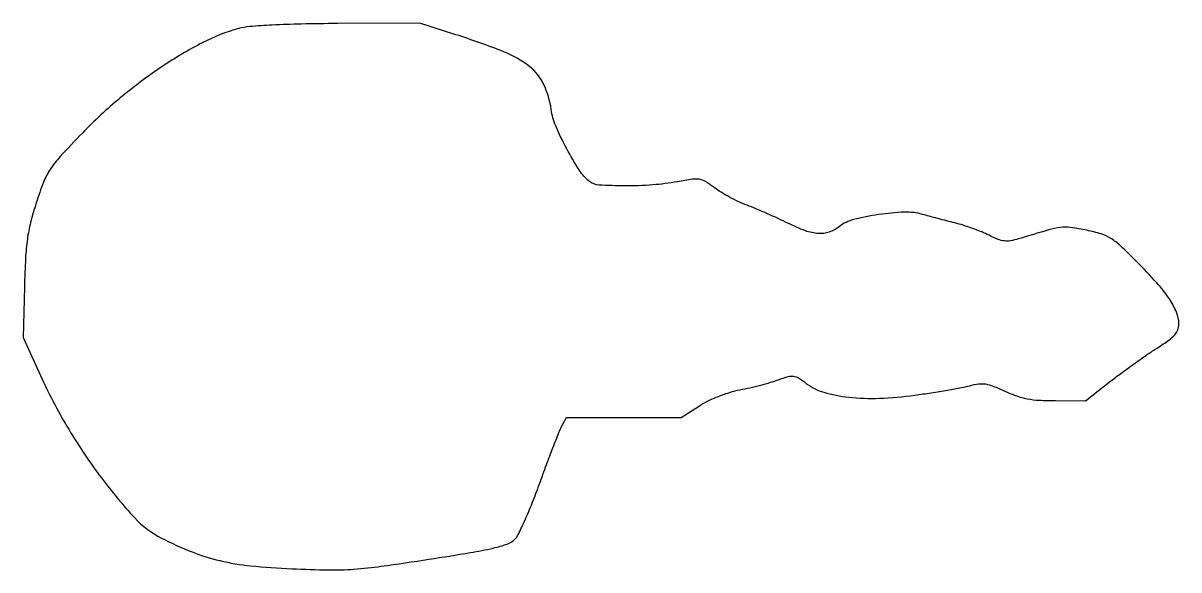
# Model space of a CAD drawing. Extents: x 0 to 312, y 0 to 148.
import ezdxf

# ---------------------------------------------------------------- set-up
doc = ezdxf.new("R2010")
doc.units = 0

msp = doc.modelspace()

# ---------------------------------------------------------------- linework, layer by layer
msp.add_lwpolyline([(57.982563, 146.510584, 0.052796), (48.368737, 142.741483, 0.027779), (37.315745, 136.19578, 0.026219), (26.086528, 127.788908, 0.026646), (15.862338, 118.295543, 0.006119), (9.851443, 111.932252, 0.040174), (7.1482, 108.480519, 0.053433), (5.370386, 105.043166, 0.015593), (3.385225, 99.419901, 0.015242), (1.871181, 94.108777, 0.026866), (0.994174, 89.633257, 0.021812), (0.498998, 84.500086, 0.006801), (0.197559, 76.764603), (-0.150658, 63.029205), (4.976256, 51.859081, 0.02786), (12.155833, 38.268302, 0.02547), (21.002379, 25.130885, 0.025726), (29.976889, 14.367405, 0.08838), (37.202609, 8.896636, 0.023419), (45.499923, 5.142271, 0.036701), (52.967808, 2.79354, 0.032651), (61.302947, 1.396468, 0.014382), (72.45852, 0.591573, 0.007085), (82.376622, 0.302922, 0.021074), (89.172274, 0.48791, 0.017431), (96.581816, 1.262898, 0.003673), (109.45852, 3.161872, 0.002987), (120.62507, 4.960929, 0.015133), (126.811241, 6.189039, 0.025354), (130.615718, 7.270431, 0.114515), (132.564336, 8.480397, 0.082818), (133.608637, 9.937545, 0.008701), (135.398007, 13.746615, 0.010582), (137.367634, 18.397392, 0.008298), (139.312022, 23.518881, -0.002439), (141.199891, 28.672713, -0.003079), (142.998944, 33.421171, -0.002446), (144.551321, 37.385773, -0.02467), (145.286627, 39), (146.577882, 41.5), (162.06062, 41.5), (177.543358, 41.5), (182.521679, 44.655509, -0.029457), (184.891415, 45.96875, -0.018557), (187.794199, 47.230503, -0.018499), (190.80308, 48.281094, -0.02782), (193.5, 48.950547, 0.009879), (196.110159, 49.499911, 0.007157), (198.995171, 50.210556, 0.007233), (201.716677, 50.964617, 0.015632), (203.781434, 51.63975, -0.015732), (206.506142, 52.530072, -0.103215), (207.93111, 52.642389, -0.111757), (209.230853, 52.168483, -0.019847), (211.364498, 50.67115, 0.091986), (216.112283, 48.270495, 0.044324), (222.823242, 46.937346, 0.03702), (231.106508, 46.659739, 0.023713), (240.698577, 47.505274, 0.004301), (245.12822, 48.147321, 0.00442), (249.505977, 48.860019, 0.004283), (253.291347, 49.544109, 0.018629), (255.513261, 50.051735, -0.032402), (257.914237, 50.531145, -0.071791), (259.77691, 50.510589, -0.056356), (261.822649, 49.951094, -0.014022), (265.013261, 48.573447, 0.024044), (268.190025, 47.276653, 0.038426), (271.019196, 46.515928, 0.033083), (274.218263, 46.131108, 0.013095), (278.647764, 46.009769), (286.795528, 46), (293.647764, 51.333675, -0.006168), (296.690845, 53.642647, -0.004309), (300.176218, 56.173917, -0.004347), (303.559849, 58.542924, -0.00901), (306.25, 60.321254, 0.012916), (309.28213, 62.359867, 0.055729), (310.899513, 63.804648, 0.094211), (311.713874, 65.155554, 0.089231), (311.996262, 66.737579, 0.098918), (311.360706, 69.896426, 0.049535), (309.418675, 73.49623, 0.034402), (306.01204, 77.863049, 0.012864), (300.671945, 83.515344, 0.008755), (296.246986, 87.810861, 0.048184), (293.616539, 89.838713, 0.065484), (291.011575, 91.032392, 0.024419), (287.10401, 92.030448, 0.016801), (282.759643, 92.765649, 0.06487), (280.030024, 92.777889, 0.039076), (276.795522, 92.111482, 0.003385), (268.722304, 89.719287, -0.029481), (266.515551, 89.188849, -0.074178), (264.866805, 89.141245, -0.066104), (263.165836, 89.577814, -0.019837), (260.722304, 90.677596, 0.01841), (258.745525, 91.574095, 0.010172), (256.271552, 92.529715, 0.010131), (253.721442, 93.39752, 0.016034), (251.5, 94.025933, -0.00219), (249.312253, 94.579895, -0.001566), (246.869309, 95.218045, -0.001581), (244.545169, 95.840815, -0.003391), (242.757222, 96.339017, 0.079191), (237.933619, 96.922998, 0.027208), (230.908862, 96.275069, 0.026196), (224.107011, 94.905054, 0.104219), (220.310556, 93.029644, -0.084096), (217.570596, 91.537346, -0.099227), (214.648914, 91.146106, -0.072629), (211.118998, 91.897346, -0.026406), (206.409722, 93.930134, 0.006838), (203.773131, 95.192777, 0.004595), (200.728468, 96.566168, 0.004628), (197.756107, 97.841496, 0.00913), (195.368042, 98.789208, -0.019934), (193.134938, 99.731756, -0.013448), (190.663995, 100.974973, -0.013561), (188.335743, 102.30856, -0.026085), (186.560847, 103.521387, 0.022935), (184.153427, 105.188764, 0.09957), (182.53711, 105.799726, 0.076253), (180.607418, 105.820369, 0.010175), (176.577508, 105.162314, -0.026943), (169.840224, 104.292867, -0.019541), (162.279554, 104.025172, -0.014732), (155.407966, 104.253025, -0.151218), (152.781364, 105.25, -0.085214), (150.077506, 108.224045, -0.019835), (146.663419, 114.075524, -0.020729), (143.699611, 120.257584, -0.066767), (142.475861, 124.640735, 0.075819), (140.433288, 131.478652, 0.116251), (136.595738, 136.291882, 0.072975), (129.652681, 140.272322, 0.01626), (116.738042, 144.874819), (106.976085, 148), (84.738042, 147.87589, 0.003905), (74.961332, 147.744964, 0.007446), (67.107036, 147.461358, 0.007817), (61.083543, 147.05949, 0.046506)], format="xyb", close=True)

doc.saveas('drawing.dxf')
